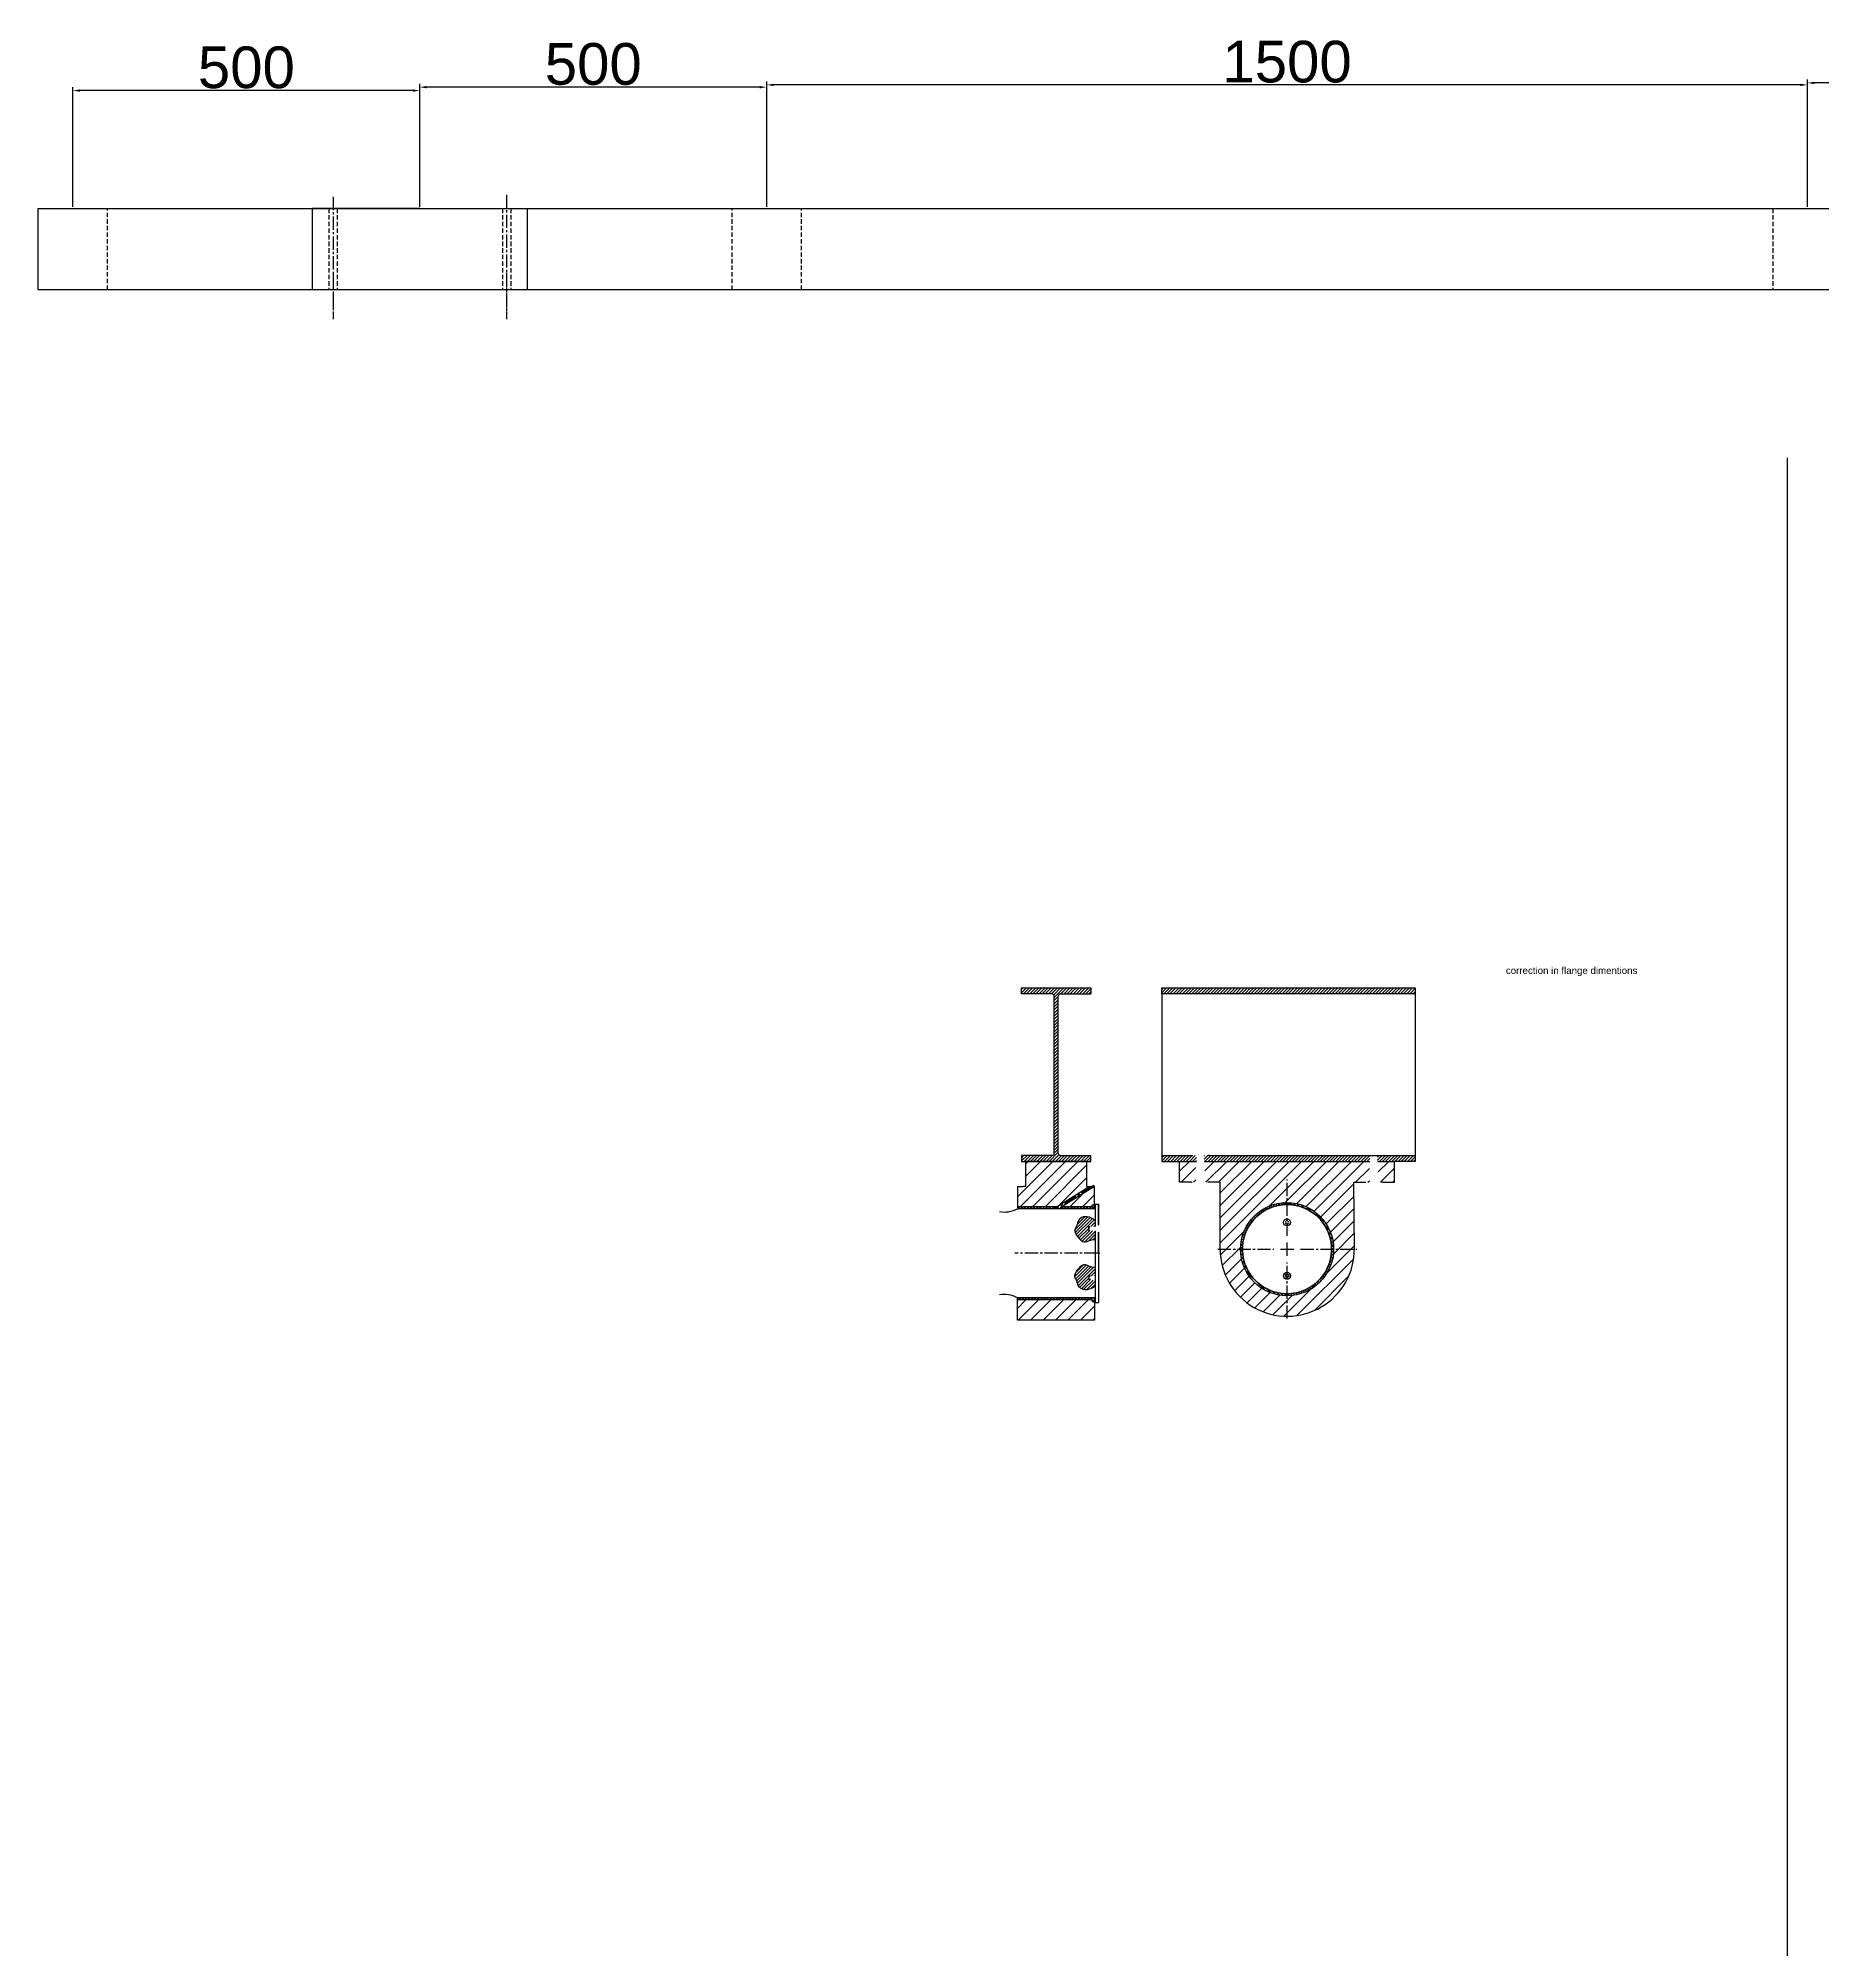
# Model space of a CAD drawing. Header units: millimetres. Extents: x 746 to 16552, y -884 to 8132.
# Drawn here: x 9203 to 11775, y 5235 to 7991 of the extents above; entities that cross this region are included whole.
import ezdxf

# ---------------------------------------------------------------- set-up
doc = ezdxf.new("R2010")
doc.units = ezdxf.units.MM
for name, pattern in [('AM_ISO02W050x2', [3.75, 3, -0.75]), ('CENTER2', [28.575, 19.05, -3.175, 3.175, -3.175]), ('HIDDEN', [9.525, 6.35, -3.175])]:
    doc.linetypes.add(name, pattern=pattern)
doc.styles.get("Standard").update_dxf_attribs({"font": 'arial.ttf'})
doc.dimstyles.new('ISO-25', dxfattribs={"dimscale": 4, "dimtxt": 2.5, "dimasz": 2.5, "dimexe": 1.25, "dimexo": 0.625, "dimtad": 1, "dimtxsty": 'Standard', "dimcen": 2.5, "dimadec": 0, "dimazin": 0, "dimtfac": 1, "dimtmove": 0, "dimatfit": 3, "dimfxl": 1, "dimarcsym": 0})
pattern_1 = [(135, (7836.8546, 4477.285), (-2.245064, -2.245064), [])]
pattern_2 = [(45, (7836.855, 4477.285), (-8.980256, 8.980256), [])]
pattern_3 = [(45, (7836.8546, 4477.285), (-2.245064, 2.245064), [])]

# ---------------------------------------------------------------- blocks, each defined once
blk = doc.blocks.new('*U23')
at = {"color": 0, "linetype": 'CENTER2', "transparency": 16777216}
blk.add_line((0, 33.615), (0, -33.615), dxfattribs=at)
blk = doc.blocks.new('*U24')
at = {"color": 0, "linetype": 'CENTER2', "transparency": 16777216}
blk.add_line((0, 33.615), (0, -33.615), dxfattribs=at)
blk = doc.blocks.new('*U27')
at = {"color": 0, "linetype": 'CENTER2', "transparency": 16777216}
blk.add_line((0, 142.9), (0, -33.6), dxfattribs=at)
blk = doc.blocks.new('*U28')
at = {"color": 0, "linetype": 'CENTER2', "transparency": 16777216}
blk.add_line((0, 145.7), (0, -33.6), dxfattribs=at)
blk = doc.blocks.new('*D33')
at = {"color": 0, "lineweight": -2, "transparency": 16777216}
for p, q in [((11752.7, 7747.6), (11752.7, 7931.2)), ((13242.7, 7926.2), (11762.7, 7926.2)), ((13252.7, 7747.6), (13252.7, 7931.2))]:
    blk.add_line(p, q, dxfattribs=at)
at = {"color": 0, "transparency": 16777216}
for points in [[(11762.7, 7927.9), (11762.7, 7924.5), (11752.7, 7926.2)], [(13242.7, 7927.9), (13242.7, 7924.5), (13252.7, 7926.2)]]:
    blk.add_solid(points, dxfattribs=at)
at = {"layer": 'Defpoints', "color": 0, "transparency": 16777216}
for p in [(11752.7, 7926.2), (11752.7, 7745.1), (13252.7, 7745.1)]:
    blk.add_point(p, dxfattribs=at)
at = {"color": 0, "transparency": 16777216, "insert": (12502.7, 7959.3), "char_height": 10, "attachment_point": 5}
blk.add_mtext('{\\H6x;1500}', dxfattribs=at)
blk = doc.blocks.new('*D34')
at = {"color": 0, "lineweight": -2, "transparency": 16777216}
for p, q in [((10252.7, 7747.6), (10252.7, 7928.4)), ((11742.7, 7923.4), (10262.7, 7923.4)), ((11752.7, 7747.6), (11752.7, 7928.4))]:
    blk.add_line(p, q, dxfattribs=at)
at = {"color": 0, "transparency": 16777216}
for points in [[(10262.7, 7925), (10262.7, 7921.7), (10252.7, 7923.4)], [(11742.7, 7925), (11742.7, 7921.7), (11752.7, 7923.4)]]:
    blk.add_solid(points, dxfattribs=at)
at = {"layer": 'Defpoints', "color": 0, "transparency": 16777216}
for p in [(10252.7, 7923.4), (10252.7, 7745.1), (11752.7, 7745.1)]:
    blk.add_point(p, dxfattribs=at)
at = {"color": 0, "transparency": 16777216, "insert": (11002.7, 7956.5), "char_height": 10, "attachment_point": 5}
blk.add_mtext('{\\H6x;1500}', dxfattribs=at)
blk = doc.blocks.new('*D35')
at = {"color": 0, "lineweight": -2, "transparency": 16777216}
for p, q in [((9752.7, 7747.6), (9752.7, 7925.1)), ((10242.7, 7920.1), (9762.7, 7920.1)), ((10252.7, 7747.6), (10252.7, 7925.1))]:
    blk.add_line(p, q, dxfattribs=at)
at = {"color": 0, "transparency": 16777216}
for points in [[(9762.7, 7921.8), (9762.7, 7918.4), (9752.7, 7920.1)], [(10242.7, 7921.8), (10242.7, 7918.4), (10252.7, 7920.1)]]:
    blk.add_solid(points, dxfattribs=at)
at = {"layer": 'Defpoints', "color": 0, "transparency": 16777216}
for p in [(9752.7, 7920.1), (9752.7, 7745.1), (10252.7, 7745.1)]:
    blk.add_point(p, dxfattribs=at)
at = {"color": 0, "transparency": 16777216, "insert": (10002.7, 7953.2), "char_height": 10, "attachment_point": 5}
blk.add_mtext('{\\H6x;500}', dxfattribs=at)
blk = doc.blocks.new('*D36')
at = {"color": 0, "lineweight": -2, "transparency": 16777216}
for p, q in [((9252.7, 7747.6), (9252.7, 7920.2)), ((9742.7, 7915.2), (9262.7, 7915.2)), ((9752.7, 7747.6), (9752.7, 7920.2))]:
    blk.add_line(p, q, dxfattribs=at)
at = {"color": 0, "transparency": 16777216}
for points in [[(9262.7, 7916.9), (9262.7, 7913.5), (9252.7, 7915.2)], [(9742.7, 7916.9), (9742.7, 7913.5), (9752.7, 7915.2)]]:
    blk.add_solid(points, dxfattribs=at)
at = {"layer": 'Defpoints', "color": 0, "transparency": 16777216}
for p in [(9252.7, 7915.2), (9252.7, 7745.1), (9752.7, 7745.1)]:
    blk.add_point(p, dxfattribs=at)
at = {"color": 0, "transparency": 16777216, "insert": (9502.7, 7948.3), "char_height": 10, "attachment_point": 5}
blk.add_mtext('{\\H6x;500}', dxfattribs=at)
blk = doc.blocks.new('*U37')
at = {"color": 0, "linetype": 'CENTER2', "transparency": 16777216}
blk.add_line((26.6, 16.4), (-26.6, -16.4), dxfattribs=at)
blk = doc.blocks.new('*U38')
at = {"color": 0, "linetype": 'CENTER2', "transparency": 16777216}
blk.add_line((59.5, 0), (-59.5, 0), dxfattribs=at)
blk = doc.blocks.new('*U39')
at = {"color": 0, "linetype": 'CENTER2', "transparency": 16777216}
for p, q in [((0, 19.3), (0, 100.2)), ((-100.2, 0), (-19.3, 0)), ((19.3, 0), (100.2, 0)), ((0, -100.2), (0, -19.3))]:
    blk.add_line(p, q, dxfattribs=at)
at = {"color": 0, "linetype": 'Continuous', "transparency": 16777216}
for p, q in [((-9.7, 0), (9.7, 0)), ((0, -9.7), (0, 9.7))]:
    blk.add_line(p, q, dxfattribs=at)

msp = doc.modelspace()

# ---------------------------------------------------------------- hatches: boundary and pattern name
h = msp.add_hatch()
h.set_pattern_fill('ANSI31', color=256)
h.paths.add_polyline_path([(10672.91, 6610.152, -0.41421356), (10675.91, 6613.152), (10720.01, 6613.152), (10720.01, 6621.752), (10620.01, 6621.752), (10620.01, 6613.152), (10664.11, 6613.152, -0.41421356), (10667.11, 6610.152), (10667.11, 6383.352, -0.41421356), (10664.11, 6380.352), (10620.01, 6380.352), (10620.01, 6371.752), (10720.01, 6371.752), (10720.01, 6380.352), (10675.91, 6380.352, -0.41421356), (10672.91, 6383.352)])
h.paths.add_polyline_path([(11187.259, 6621.752), (10822.04, 6621.752), (10822.04, 6613.152), (11187.259, 6613.152)])
h = msp.add_hatch()
h.set_pattern_fill('ANSI31', color=256, scale=4)
h.set_pattern_definition(pattern_2)
h.paths.add_polyline_path([(10714.676, 6335.752), (10714.01, 6335.752), (10714.01, 6371.752), (10626.01, 6371.752), (10626.01, 6335.752), (10622.51, 6335.752), (10617.242, 6335.752), (10614.01, 6335.752), (10614.01, 6306.486), (10618.26, 6306.486), (10621.76, 6306.486), (10671.274, 6306.486), (10716.164, 6334.264)])
h = msp.add_hatch()
h.set_pattern_fill('ANSI31', color=256)
h.paths.add_polyline_path([(11121.294, 6371.752), (11122.087, 6371.752), (11122.087, 6376.724), (11122.087, 6378.538), (11122.087, 6380.352), (11116.722, 6380.352), (10890.215, 6380.352), (10888.564, 6380.352), (10883.198, 6380.352), (10883.198, 6378.538), (10883.198, 6376.724), (10883.198, 6371.752), (10884.642, 6371.752)])
h.paths.add_polyline_path([(10822.04, 6380.352), (10822.04, 6371.752), (10847.641, 6371.752), (10871.292, 6371.752), (10872.085, 6371.752), (10872.085, 6376.724), (10872.085, 6378.538), (10872.085, 6380.352), (10866.72, 6380.352), (10865.069, 6380.352)])
h.paths.add_polyline_path([(11187.259, 6371.752), (11187.259, 6380.352), (11133.2, 6380.352), (11133.2, 6378.538), (11133.2, 6376.724), (11133.2, 6371.752), (11133.994, 6371.752), (11157.645, 6371.752)])
h = msp.add_hatch()
h.set_pattern_fill('ANSI31', color=256, scale=4, style=0)
edge = h.paths.add_edge_path(flags=0)
edge.add_line((10847.641, 6341.752), (10871.292, 6341.752))
edge.add_line((10847.641, 6371.752), (10847.641, 6341.752))
edge.add_line((10871.292, 6371.752), (10847.641, 6371.752))
edge.add_line((10871.292, 6371.752), (10871.292, 6341.752))
edge = h.paths.add_edge_path(flags=0)
edge.add_line((11133.994, 6341.752), (11133.994, 6371.752))
edge.add_line((11157.645, 6371.752), (11133.994, 6371.752))
edge.add_line((11157.645, 6341.752), (11157.645, 6371.752))
edge.add_line((11133.994, 6341.752), (11157.645, 6341.752))
edge = h.paths.add_edge_path(flags=0)
edge.add_line((10871.292, 6371.752), (10871.292, 6341.752))
edge.add_line((10872.642, 6371.752), (10871.292, 6371.752))
edge.add_line((10872.642, 6341.752), (10872.642, 6371.752))
edge.add_line((10871.292, 6341.752), (10872.642, 6341.752))
edge = h.paths.add_edge_path(flags=0)
edge.add_line((11133.994, 6341.752), (11133.994, 6371.752))
edge.add_line((11132.644, 6341.752), (11133.994, 6341.752))
edge.add_line((11132.644, 6371.752), (11132.644, 6341.752))
edge.add_line((11133.994, 6371.752), (11132.644, 6371.752))
edge = h.paths.add_edge_path(flags=0)
edge.add_line((10871.292, 6371.752), (10871.292, 6341.752))
edge.add_line((10872.642, 6371.752), (10871.292, 6371.752))
edge.add_line((10872.642, 6341.752), (10872.642, 6371.752))
edge.add_line((10871.292, 6341.752), (10872.642, 6341.752))
edge = h.paths.add_edge_path(flags=0)
edge.add_line((11133.994, 6341.752), (11133.994, 6371.752))
edge.add_line((11132.644, 6341.752), (11133.994, 6341.752))
edge.add_line((11132.644, 6371.752), (11132.644, 6341.752))
edge.add_line((11133.994, 6371.752), (11132.644, 6371.752))
h = msp.add_hatch()
h.set_pattern_fill('ANSI31', color=256, scale=4)
h.paths.add_polyline_path([(11099.063, 6341.752), (11115.185, 6341.752), (11121.294, 6341.752), (11121.294, 6371.752), (10883.992, 6371.752), (10883.992, 6341.752), (10890.1, 6341.752), (10906.223, 6341.752), (10906.223, 6245.336, 0.99997967), (11099.705, 6245.332)])
h.paths.add_polyline_path([(11069.803, 6245.332, -1), (10935.483, 6245.332, -1)], flags=16)
h.paths.add_polyline_path([(10997.643, 6309.452), (10997.643, 6309.582), (10997.643, 6311.066), (11004.392, 6311.066), (11007.643, 6311.066), (11007.643, 6309.452, -25.68706991)], flags=0)
h.paths.add_polyline_path([(11066.893, 6245.332, -1), (10938.393, 6245.332, -1)], flags=0)
h.paths.add_polyline_path([(11007.643, 6283.839, -1), (10997.642, 6283.839, -1)], flags=0)
h.paths.add_polyline_path([(11005.06, 6283.736, -1), (11000.225, 6283.736, -1)], flags=0)
h.paths.add_polyline_path([(11007.643, 6206.857, -1), (10997.642, 6206.857, -1)], flags=0)
h.paths.add_polyline_path([(11005.06, 6206.929, -1), (11000.225, 6206.929, -1)], flags=0)
h = msp.add_hatch()
h.set_pattern_fill('ANSI31', color=256, scale=4)
h.set_pattern_definition(pattern_2)
h.paths.add_polyline_path([(10718.26, 6306.486), (10721.76, 6306.486), (10721.76, 6309.332), (10725.01, 6309.332), (10725.01, 6335.752), (10724.303, 6335.752), (10722.815, 6334.264), (10677.925, 6306.486)])
h = msp.add_hatch()
h.set_pattern_fill('ANSI31', color=256, angle=90)
h.set_pattern_definition([(135, (7618.0106, 4483.285), (-2.245064, -2.245064), [])])
h.paths.add_polyline_path([(10997.643, 6311.066), (11002.643, 6311.066), (11002.643, 6312.492, 0.41421356), (10935.483, 6245.332, 1), (11069.803, 6245.332, 0.41421356), (11002.643, 6312.492), (11002.643, 6311.066), (11004.392, 6311.066), (11007.643, 6311.066), (11007.643, 6309.582), (11007.643, 6309.452, -25.68706991), (10997.643, 6309.452), (10997.643, 6309.582)])
h = msp.add_hatch()
h.set_pattern_fill('ANSI31', color=256, angle=90)
h.set_pattern_definition(pattern_1)
h.paths.add_polyline_path([(10666.684, 6303.646), (10666.684, 6306.486), (10618.26, 6306.486), (10614.01, 6306.486), (10614.01, 6303.646), (10618.26, 6303.646)])
h.paths.add_polyline_path([(10725.01, 6303.646), (10725.007, 6306.486), (10677.925, 6306.486), (10677.925, 6303.646)])
h = msp.add_hatch()
h.set_pattern_fill('ANSI31', color=256, angle=90)
h.set_pattern_definition(pattern_1)
h.paths.add_polyline_path([(10725.007, 6309.332), (10721.76, 6309.332), (10721.76, 6306.486), (10677.925, 6306.486), (10675.631, 6305.066), (10677.925, 6303.646), (10721.76, 6303.646), (10725.007, 6303.646)])
h = msp.add_hatch()
h.set_pattern_fill('ANSI31', color=256, style=0)
h.set_pattern_definition(pattern_3)
edge = h.paths.add_edge_path(flags=0)
edge.add_line((10720.568, 6278), (10719.58, 6278))
edge.add_line((10719.58, 6278), (10718.31, 6277.313))
edge.add_line((10718.31, 6277.313), (10718.31, 6272.338))
edge.add_line((10718.31, 6272.338), (10719.58, 6271.65))
edge.add_line((10719.58, 6271.65), (10726.01, 6271.65))
edge.add_line((10726.01, 6271.65), (10726.01, 6259.377))
edge.add_spline(control_points=[(10726.01, 6259.377), (10719.064, 6259.377), (10711.158, 6253.056), (10703.883, 6259.061), (10694.079, 6272.334), (10700.404, 6277.074), (10700.404, 6288.767), (10713.688, 6295.088), (10726.01, 6287.187)], knot_values=[0, 0, 0, 0, 1, 2, 3, 4, 5, 6, 6, 6, 6], degree=3, periodic=0)
edge.add_line((10726.01, 6287.187), (10726.01, 6278.007))
edge.add_line((10726.01, 6278.007), (10720.58, 6278.007))
edge.add_line((10720.58, 6278.007), (10720.568, 6278))
edge = h.paths.add_edge_path(flags=0)
edge.add_line((10720.568, 6278), (10719.58, 6278))
edge.add_line((10720.568, 6278), (10719.31, 6277.32))
edge.add_line((10719.31, 6277.32), (10719.31, 6272.345))
edge.add_line((10719.31, 6272.345), (10720.58, 6271.657))
edge.add_line((10720.58, 6271.657), (10726.01, 6271.657))
edge.add_line((10726.01, 6271.657), (10726.01, 6271.65))
edge.add_line((10719.58, 6271.65), (10726.01, 6271.65))
edge.add_line((10718.31, 6272.338), (10719.58, 6271.65))
edge.add_line((10718.31, 6277.313), (10718.31, 6272.338))
edge.add_line((10719.58, 6278), (10718.31, 6277.313))
edge = h.paths.add_edge_path(flags=0)
edge.add_line((10720.568, 6278), (10719.58, 6278))
edge.add_line((10720.568, 6278), (10719.31, 6277.32))
edge.add_line((10719.31, 6277.32), (10719.31, 6272.345))
edge.add_line((10719.31, 6272.345), (10720.58, 6271.657))
edge.add_line((10720.58, 6271.657), (10726.01, 6271.657))
edge.add_line((10726.01, 6271.657), (10726.01, 6271.65))
edge.add_line((10719.58, 6271.65), (10726.01, 6271.65))
edge.add_line((10718.31, 6272.338), (10719.58, 6271.65))
edge.add_line((10718.31, 6277.313), (10718.31, 6272.338))
edge.add_line((10719.58, 6278), (10718.31, 6277.313))
h = msp.add_hatch()
h.set_pattern_fill('ANSI31', color=256)
h.set_pattern_definition(pattern_3)
edge = h.paths.add_edge_path()
edge.add_line((10716.806, 6206.316), (10719.303, 6206.316))
edge.add_line((10719.303, 6206.316), (10720.58, 6207.007))
edge.add_line((10720.58, 6207.007), (10726.01, 6207.007))
edge.add_line((10726.01, 6207.007), (10726.01, 6219.288))
edge.add_spline(control_points=[(10726.01, 6219.288), (10719.064, 6219.288), (10711.158, 6225.608), (10703.883, 6219.604), (10694.079, 6206.33), (10700.404, 6201.59), (10700.404, 6189.897), (10713.688, 6183.576), (10726.01, 6191.477)], knot_values=[0, 0, 0, 0, 1, 2, 3, 4, 5, 6, 6, 6, 6], degree=3, periodic=0)
edge.add_line((10726.01, 6191.477), (10726.01, 6200.657))
edge.add_line((10726.01, 6200.657), (10720.58, 6200.657))
edge.add_line((10720.58, 6200.657), (10719.276, 6201.363))
edge.add_line((10719.276, 6201.363), (10716.806, 6201.363))
edge.add_line((10716.806, 6201.363), (10716.806, 6206.316))
h = msp.add_hatch()
h.set_pattern_fill('ANSI31', color=256, scale=4)
h.set_pattern_definition([(45, (7835.908, 4477.285), (-8.980256, 8.980256), [])])
h.paths.add_polyline_path([(10725.037, 6169.343), (10720.814, 6169.332), (10720.814, 6172.178), (10613.064, 6172.178), (10613.064, 6142.912), (10725.064, 6142.912)])
h = msp.add_hatch()
h.set_pattern_fill('ANSI31', color=256, angle=90)
h.set_pattern_definition(pattern_1)
h.paths.add_polyline_path([(10721.76, 6170.332), (10725.01, 6170.332), (10725.01, 6175.018), (10614.01, 6175.018), (10614.01, 6172.178), (10721.76, 6172.178)])
h = msp.add_hatch()
h.set_pattern_fill('ANSI31', color=256, angle=90)
h.set_pattern_definition(pattern_1)
h.paths.add_polyline_path([(10721.76, 6169.332), (10725.01, 6169.339), (10725.01, 6175.025), (10673.336, 6175.018), (10677.925, 6172.178), (10721.76, 6172.178)])

# ---------------------------------------------------------------- linework, layer by layer
for p, q in [((9202.676, 7745.052), (9752.676, 7745.052)), ((9202.676, 7628.052), (9202.676, 7745.052)), ((9252.676, 7745.052), (14302.676, 7745.052)), ((9752.676, 7745.052), (9597.676, 7745.052)), ((9597.676, 7745.052), (9597.676, 7628.052)), ((9907.676, 7628.052), (9907.676, 7745.052)), ((10252.676, 7745.052), (11752.676, 7745.052)), ((14302.676, 7628.052), (9202.676, 7628.052)), ((9627.673, 7625.052), (9627.675, 7625.052)), ((9877.675, 7625.052), (9877.677, 7625.052)), ((11723.439, 7385.952), (11723.439, 2832.495)), ((10620.01, 6613.152), (10620.01, 6621.752)), ((10620.01, 6621.752), (10720.01, 6621.752)), ((10664.11, 6613.152), (10620.01, 6613.152)), ((10675.91, 6613.152), (10720.01, 6613.152)), ((10720.01, 6621.752), (10720.01, 6613.152)), ((10822.04, 6621.752), (11187.259, 6621.752)), ((10822.04, 6613.152), (10822.04, 6621.752)), ((11187.259, 6613.152), (10822.04, 6613.152)), ((10822.04, 6613.152), (10822.04, 6380.352)), ((11187.259, 6621.752), (11187.259, 6613.152)), ((11187.259, 6613.152), (11187.259, 6380.352)), ((10667.11, 6383.352), (10667.11, 6610.152)), ((10672.91, 6383.352), (10672.91, 6610.152)), ((10664.11, 6380.352), (10620.01, 6380.352)), ((10620.01, 6380.352), (10620.01, 6371.752)), ((10620.01, 6371.752), (10720.01, 6371.752)), ((10626.01, 6335.752), (10626.01, 6371.752)), ((10714.01, 6371.752), (10626.01, 6371.752)), ((10675.91, 6380.352), (10720.01, 6380.352)), ((10714.01, 6335.752), (10714.01, 6371.752)), ((10720.01, 6371.752), (10720.01, 6380.352)), ((10822.04, 6380.352), (10865.069, 6380.352)), ((10822.04, 6380.352), (10822.04, 6371.752)), ((10822.04, 6371.752), (10847.641, 6371.752)), ((10847.641, 6341.752), (10847.641, 6371.752)), ((10847.641, 6371.752), (10871.292, 6371.752)), ((10865.069, 6380.352), (10866.72, 6380.352)), ((10871.292, 6371.752), (10872.085, 6371.752)), ((10884.642, 6371.752), (10883.198, 6371.752)), ((10883.992, 6371.752), (11121.294, 6371.752)), ((10884.642, 6371.752), (11121.294, 6371.752)), ((10890.215, 6380.352), (10888.564, 6380.352)), ((10890.215, 6380.352), (11187.259, 6380.352)), ((11121.294, 6371.752), (11122.087, 6371.752)), ((11133.994, 6371.752), (11133.2, 6371.752)), ((11133.994, 6371.752), (11157.645, 6371.752)), ((11157.645, 6341.752), (11157.645, 6371.752)), ((11187.259, 6371.752), (11157.645, 6371.752)), ((11187.259, 6380.352), (11187.259, 6371.752)), ((10722.455, 6336.099), (10724.493, 6337.36)), ((10865.183, 6341.752), (10847.641, 6341.752)), ((10865.183, 6341.752), (10865.905, 6341.752)), ((10890.1, 6341.752), (10888.688, 6341.752)), ((10906.223, 6341.752), (10890.1, 6341.752)), ((10906.223, 6245.332), (10906.223, 6341.752)), ((11099.705, 6245.332), (11099.063, 6341.752)), ((11099.063, 6341.752), (11115.185, 6341.752)), ((11115.185, 6341.752), (11116.252, 6341.752)), ((11140.102, 6341.752), (11139.035, 6341.752)), ((11140.102, 6341.752), (11157.645, 6341.752)), ((10614.01, 6335.752), (10614.01, 6306.486)), ((10614.01, 6335.752), (10617.242, 6335.752)), ((10617.242, 6335.752), (10622.51, 6335.752)), ((10626.01, 6335.752), (10622.51, 6335.752)), ((10716.164, 6334.264), (10668.979, 6305.066)), ((10722.815, 6334.264), (10675.631, 6305.066)), ((10714.01, 6335.752), (10725.01, 6335.752)), ((10716.164, 6334.264), (10715.311, 6335.741)), ((10716.164, 6334.264), (10722.815, 6334.264)), ((10722.815, 6334.264), (10723.681, 6335.764)), ((10725.01, 6309.332), (10725.01, 6335.752)), ((10726.01, 6310.332), (10726.01, 6303.646)), ((10726.01, 6310.332), (10731.01, 6310.332)), ((10731.01, 6310.332), (10731.01, 6280.547)), ((10731.01, 6279.826), (10731.01, 6310.319)), ((10997.643, 6309.582), (10997.643, 6311.066)), ((10997.643, 6311.066), (11004.392, 6311.066)), ((10997.643, 6309.582), (10997.643, 6309.452)), ((11004.392, 6311.066), (11007.643, 6311.066)), ((11007.643, 6309.582), (11007.643, 6311.066)), ((11007.643, 6309.582), (11007.643, 6309.452)), ((10618.26, 6306.486), (10614.01, 6306.486)), ((10614.01, 6306.486), (10614.01, 6303.646)), ((10618.26, 6306.486), (10614.01, 6306.486)), ((10614.01, 6306.486), (10614.01, 6303.646)), ((10614.01, 6303.646), (10618.26, 6303.646)), ((10726.01, 6303.582), (10614.01, 6303.582)), ((10726.01, 6303.582), (10614.01, 6303.582)), ((10726.01, 6303.582), (10614.01, 6303.582)), ((10618.26, 6306.486), (10621.76, 6306.486)), ((10618.26, 6303.646), (10621.76, 6303.646)), ((10671.274, 6306.486), (10621.76, 6306.486)), ((10671.274, 6306.486), (10621.76, 6306.486)), ((10621.76, 6303.646), (10666.684, 6303.646)), ((10666.684, 6303.646), (10666.684, 6305.066)), ((10666.684, 6305.066), (10668.979, 6305.066)), ((10677.925, 6305.066), (10675.631, 6305.066)), ((10718.26, 6306.486), (10677.925, 6306.486)), ((10718.26, 6306.486), (10677.925, 6306.486)), ((10677.925, 6303.646), (10677.925, 6305.066)), ((10677.925, 6303.646), (10680.226, 6303.646)), ((10680.226, 6303.646), (10718.26, 6303.646)), ((10721.76, 6306.486), (10718.26, 6306.486)), ((10718.26, 6303.646), (10721.76, 6303.646)), ((10721.76, 6306.486), (10721.76, 6309.332)), ((10721.76, 6309.332), (10725.01, 6309.332)), ((10721.76, 6303.646), (10725.01, 6303.646)), ((10725.01, 6303.646), (10725.004, 6309.332)), ((10726.01, 6303.646), (10726.01, 6278.801)), ((10726.01, 6303.582), (10726.01, 6278.801)), ((10726.01, 6303.582), (10726.01, 6278.801)), ((10716.806, 6272.349), (10716.806, 6277.301)), ((10718.31, 6277.301), (10716.806, 6277.301)), ((10718.31, 6272.349), (10716.806, 6272.349)), ((10726.01, 6278.801), (10726.01, 6278.007)), ((10726.01, 6271.65), (10726.01, 6270.863)), ((10726.01, 6270.863), (10726.01, 6175.082)), ((10726.01, 6270.863), (10726.01, 6175.082)), ((10726.01, 6270.863), (10726.01, 6168.346)), ((10731.01, 6239.332), (10731.01, 6269.825)), ((10731.01, 6269.117), (10731.01, 6239.332)), ((10726.01, 6239.332), (10727.01, 6239.332)), ((10731.01, 6239.332), (10731.01, 6168.346)), ((10732.01, 6239.332), (10732.904, 6239.332)), ((10938.328, 6245.332), (10938.393, 6245.332)), ((11066.893, 6245.332), (11066.958, 6245.332)), ((10719.306, 6206.316), (10716.806, 6206.316)), ((10716.806, 6206.316), (10716.806, 6201.363)), ((10719.282, 6201.363), (10716.806, 6201.363)), ((10726.01, 6175.082), (10614.01, 6175.082)), ((10726.01, 6175.082), (10614.01, 6175.082)), ((10726.01, 6175.082), (10614.01, 6175.082)), ((10614.01, 6175.018), (10725.01, 6175.018)), ((10614.01, 6172.178), (10614.01, 6175.018)), ((10614.01, 6172.178), (10614.01, 6175.018)), ((10721.76, 6172.178), (10614.01, 6172.178)), ((10614.01, 6142.912), (10614.01, 6172.178)), ((10721.76, 6172.178), (10721.76, 6169.332)), ((10725.01, 6169.341), (10725.01, 6175.018)), ((10725.01, 6169.341), (10721.76, 6169.332)), ((10721.76, 6163.33), (10721.76, 6163.326)), ((10725.037, 6169.343), (10725.064, 6142.912)), ((10726.01, 6168.346), (10731.01, 6168.346)), ((10725.064, 6142.912), (10614.01, 6142.912))]:
    msp.add_line(p, q)
at = {"linetype": 'HIDDEN'}
for p, q in [((9302.676, 7628.052), (9302.676, 7745.052)), ((9621.673, 7745.052), (9621.673, 7628.052)), ((9633.673, 7745.052), (9633.673, 7628.052)), ((9871.675, 7745.052), (9871.675, 7628.052)), ((9883.675, 7745.052), (9883.675, 7628.052)), ((10202.676, 7628.052), (10202.676, 7745.052)), ((10302.676, 7628.052), (10302.676, 7745.052)), ((11702.676, 7745.052), (11702.676, 7628.052))]:
    msp.add_line(p, q, dxfattribs=at)
for centre, radius in [((11002.643, 6245.332), 67.16), ((11002.643, 6245.332), 64.25), ((11002.643, 6283.839), 5.001), ((11002.643, 6206.857), 5.001)]:
    msp.add_circle(centre, radius)
at = {"linetype": 'AM_ISO02W050x2', "lineweight": 15}
msp.add_circle((11002.643, 6283.736), 2.417, dxfattribs=at)
at = {"linetype": 'AM_ISO02W050x2'}
msp.add_circle((11002.643, 6206.929), 2.417, dxfattribs=at)
for centre, radius, start, end in [((10664.11, 6610.152), 3, 0, 90), ((10675.91, 6610.152), 3, 90, 180), ((10664.11, 6383.352), 3, 270, 0), ((10675.91, 6383.352), 3, 180, 270), ((11002.643, 6245.332), 64.315, 94.458808, 85.541192), ((10594.917, 6338.731), 40, 260.05645, 298.510655), ((11002.964, 6245.336), 96.741, 180, 0.766089), ((10594.917, 6139.933), 40, 61.489345, 99.94355)]:
    msp.add_arc(centre, radius, start, end)
for points in [[(10726.01, 6287.187), (10713.688, 6295.088), (10700.404, 6288.767), (10700.404, 6277.074), (10694.079, 6272.334), (10703.883, 6259.061), (10711.158, 6253.056), (10719.064, 6259.377), (10726.01, 6259.377)], [(10726.01, 6191.477), (10713.688, 6183.576), (10700.404, 6189.897), (10700.404, 6201.59), (10694.079, 6206.33), (10703.883, 6219.604), (10711.158, 6225.608), (10719.064, 6219.288), (10726.01, 6219.288)]]:
    msp.add_open_spline(points, degree=3)

# ---------------------------------------------------------------- block references
at = {"linetype": 'CENTER2'}
for name, p in [('*U27', (9627.673, 7619.167)), ('*U28', (9877.675, 7619.167)), ('*U23', (9627.675, 7619.167)), ('*U24', (9877.677, 7619.167)), ('*U39', (11002.964, 6245.336)), ('*U37', (10695.897, 6319.665)), ('*U38', (10670.01, 6239.332))]:
    msp.add_blockref(name, p, dxfattribs=at)

# ---------------------------------------------------------------- texts
at = {"insert": (11318.149, 6651.945), "char_height": 10, "attachment_point": 1}
msp.add_mtext('correction in flange dimentions', dxfattribs=at)

# ---------------------------------------------------------------- dimensions: what is measured, and where the dimension line sits
for base, p1, p2, text, picture, middle in [((11752.676, 7926.184), (13252.676, 7745.052), (11752.676, 7745.052), '{\\H6x;1500}', '*D33', (12502.676, 7959.318)), ((9252.676, 7915.213), (9752.676, 7745.052), (9252.676, 7745.052), '{\\H6x;500}', '*D36', (9502.676, 7948.348)), ((9752.676, 7920.105), (10252.676, 7745.052), (9752.676, 7745.052), '{\\H6x;500}', '*D35', (10002.676, 7953.239)), ((10252.676, 7923.366), (11752.676, 7745.052), (10252.676, 7745.052), '{\\H6x;1500}', '*D34', (11002.676, 7956.5))]:
    dim = msp.add_linear_dim(base=base, p1=p1, p2=p2, text=text, dimstyle='ISO-25')
    dim.commit()
    dim.dimension.update_dxf_attribs({"geometry": picture, "text_midpoint": middle})

doc.saveas('drawing.dxf')
